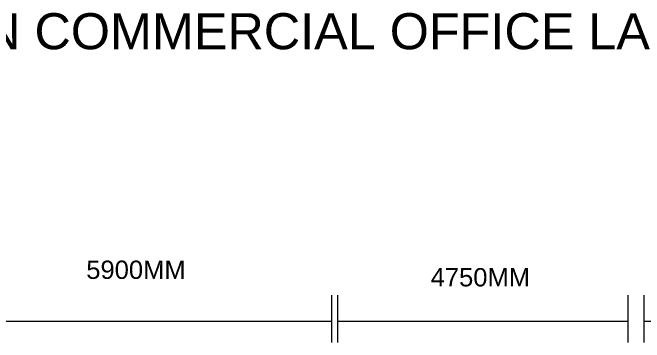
# Model space of a CAD drawing. Header units: inches. Extents: x 0.12 to 8.16, y 2.81 to 8.2.
# Drawn here: x 3.531 to 4.938, y 7.465 to 8.199 of the extents above; entities that cross this region are included whole.
import ezdxf

# ---------------------------------------------------------------- set-up
doc = ezdxf.new("R2010")
doc.units = ezdxf.units.IN
doc.header["$MEASUREMENT"] = 0
doc.layers.add('PDF_Geometry', color=7, linetype='Continuous', true_color=0x029e21)
doc.layers.add('PDF_Text', color=7, linetype='Continuous', true_color=0x5555ff)
doc.styles.add('PDF F2', font='arial.ttf')

msp = doc.modelspace()

# ---------------------------------------------------------------- linework, layer by layer
at = {"layer": 'PDF_Geometry', "color": 251, "lineweight": 9, "true_color": 0x6a6a6a}
for points in [[(4.2417, 7.465), (4.2417, 7.57)], [(4.255, 7.465), (4.255, 7.57)], [(4.9017, 7.465), (4.9017, 7.57)], [(4.9367, 7.465), (4.9367, 7.57)], [(4.2417, 7.5117), (3.4383, 7.5117)], [(4.9017, 7.5117), (4.255, 7.5117)], [(5.57, 7.5117), (4.9367, 7.5117)]]:
    msp.add_lwpolyline(points, dxfattribs=at)

# ---------------------------------------------------------------- texts
at = {"layer": 'PDF_Text', "color": 7, "insert": (2.5767, 8.157), "char_height": 0.080248, "attachment_point": 4, "style": 'PDF F2'}
msp.add_mtext('A 14 FLOOR PLAN COMMERCIAL OFFICE LAYOUT', dxfattribs=at)
at = {"layer": 'PDF_Text', "char_height": 0.04072, "attachment_point": 4, "style": 'PDF F2'}
for s, insert in [('5900MM', (3.695, 7.6263)), ('4750MM', (4.4617, 7.6096))]:
    msp.add_mtext(s, dxfattribs=dict(at, insert=insert))

doc.saveas('drawing.dxf')
